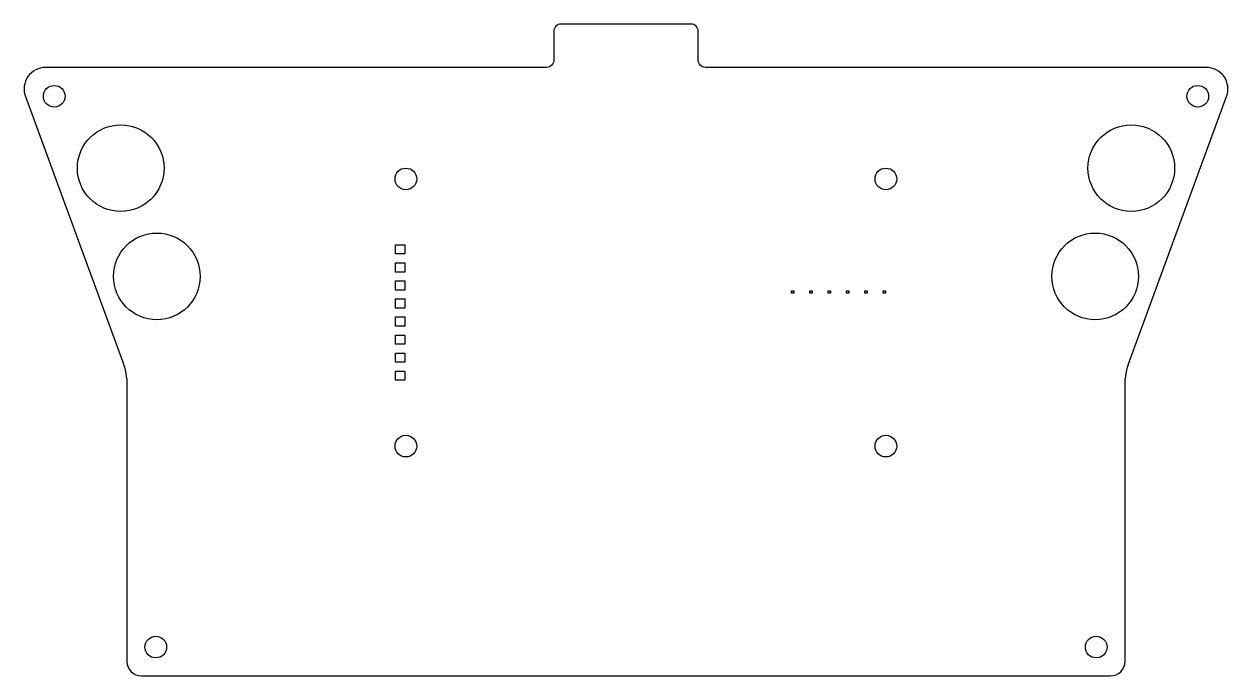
# Model space of a CAD drawing. Header units: millimetres. Extents: x -83 to 83, y -10 to 80.
import ezdxf

# ---------------------------------------------------------------- set-up
doc = ezdxf.new("R2010")
doc.units = ezdxf.units.MM
doc.layers.get('0').update_dxf_attribs({"linetype": 'CONTINUOUS'})

msp = doc.modelspace()

# ---------------------------------------------------------------- linework, layer by layer
msp.add_lwpolyline([(-80.39, 73.95, 0.521481), (-83.21, 69.92), (-69.75, 33.27, -0.088213), (-69.14, 29.82), (-69.14, -8.34, 0.414214), (-67.14, -10.34), (67.14, -10.34, 0.414214), (69.14, -8.34), (69.14, 29.82, -0.088213), (69.75, 33.27), (83.21, 69.92, 0.521481), (80.39, 73.95), (11, 73.95, -0.414214), (10, 74.95), (10, 78.95, 0.414214), (9, 79.95), (-9, 79.95, 0.414214), (-10, 78.95), (-10, 74.95, -0.414214), (-11, 73.95)], format="xyb", close=True)
for points in [[(-30.65, 49.38), (-30.65, 48.11), (-31.92, 48.11), (-31.92, 49.38)], [(-30.65, 46.88), (-30.65, 45.61), (-31.92, 45.61), (-31.92, 46.88)], [(-30.65, 44.38), (-30.65, 43.11), (-31.92, 43.11), (-31.92, 44.38)], [(-30.65, 41.88), (-30.65, 40.61), (-31.92, 40.61), (-31.92, 41.88)], [(22.91, 42.7), (22.91, 43.02), (23.23, 43.02), (23.23, 42.7)], [(25.45, 42.7), (25.45, 43.02), (25.77, 43.02), (25.77, 42.7)], [(27.99, 42.7), (27.99, 43.02), (28.31, 43.02), (28.31, 42.7)], [(30.53, 42.7), (30.53, 43.02), (30.85, 43.02), (30.85, 42.7)], [(33.07, 42.7), (33.07, 43.02), (33.39, 43.02), (33.39, 42.7)], [(35.61, 42.7), (35.61, 43.02), (35.93, 43.02), (35.93, 42.7)], [(-31.92, 39.38), (-30.65, 39.38), (-30.65, 38.11), (-31.92, 38.11)], [(-30.65, 36.88), (-30.65, 35.61), (-31.92, 35.61), (-31.92, 36.88)], [(-30.65, 34.38), (-30.65, 33.11), (-31.92, 33.11), (-31.92, 34.38)], [(-30.65, 31.88), (-30.65, 30.61), (-31.92, 30.61), (-31.92, 31.88)]]:
    msp.add_lwpolyline(points, close=True)
for centre, radius in [((-79.21, 69.95), 1.5), ((79.21, 69.95), 1.5), ((-70, 60), 6), ((70, 60), 6), ((-30.5, 58.5), 1.5), ((36, 58.5), 1.5), ((-65, 45), 6), ((65, 45), 6), ((-30.5, 21.5), 1.5), ((36, 21.5), 1.5), ((-65.14, -6.34), 1.5), ((65.14, -6.34), 1.5)]:
    msp.add_circle(centre, radius)

doc.saveas('drawing.dxf')
